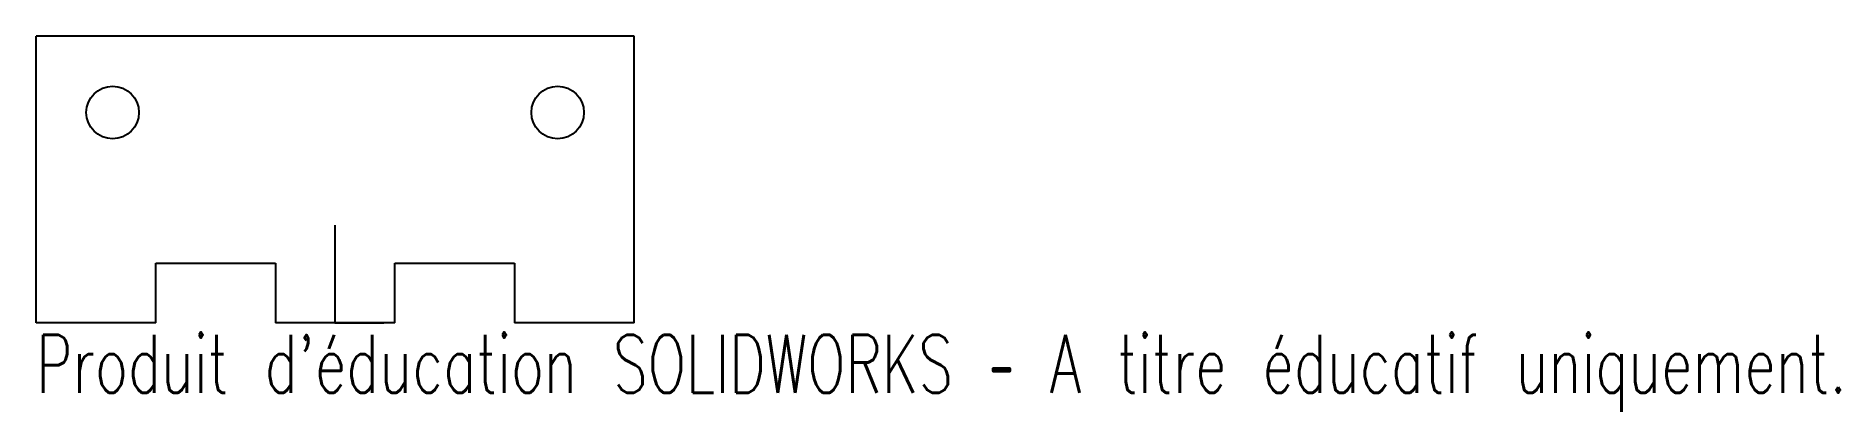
# Model space of a CAD drawing. Header units: millimetres. Extents: x -25 to 126, y -7 to 24.
import ezdxf

# ---------------------------------------------------------------- set-up
doc = ezdxf.new("R2010")
doc.units = ezdxf.units.MM
doc.header["$PDSIZE"] = -1
doc.styles.add('SLDTEXTSTYLE0', font='TXT', dxfattribs={"width": 0.7, "bigfont": 'bigfont'})

msp = doc.modelspace()

# ---------------------------------------------------------------- linework, layer by layer
at = {"color": 7, "linetype": 'Continuous', "lineweight": 25}
for p, q in [((25, 24), (-25, 24)), ((-25, 0), (-25, 24)), ((25, 0), (25, 24)), ((-15, 5), (-5, 5)), ((-15, 0), (-15, 5)), ((-5, 5), (-5, 0)), ((5, 5), (15, 5)), ((5, 0), (5, 5)), ((15, 5), (15, 0)), ((-15, 0), (-25, 0)), ((5, 0), (-5, 0)), ((25, 0), (15, 0))]:
    msp.add_line(p, q, dxfattribs=at)
at = {"color": 7, "linetype": 'Continuous'}
for q in [(0, 8.16), (4.08, 0)]:
    msp.add_line((0, 0), q, dxfattribs=at)
at = {"color": 7, "linetype": 'Continuous', "lineweight": 25}
for centre in [(-18.6, 17.6), (18.6, 17.6)]:
    msp.add_circle(centre, 2.2, dxfattribs=at)
at = {"color": 7, "linetype": 'Continuous'}
msp.add_point((0, 0), dxfattribs=at)

# ---------------------------------------------------------------- texts
at = {"color": 7, "linetype": 'Continuous', "insert": (-25, -1.02), "char_height": 4.8336, "attachment_point": 1, "style": 'SLDTEXTSTYLE0'}
msp.add_mtext("Produit d'éducation SOLIDWORKS – A titre éducatif uniquement.", dxfattribs=at)

doc.saveas('drawing.dxf')
